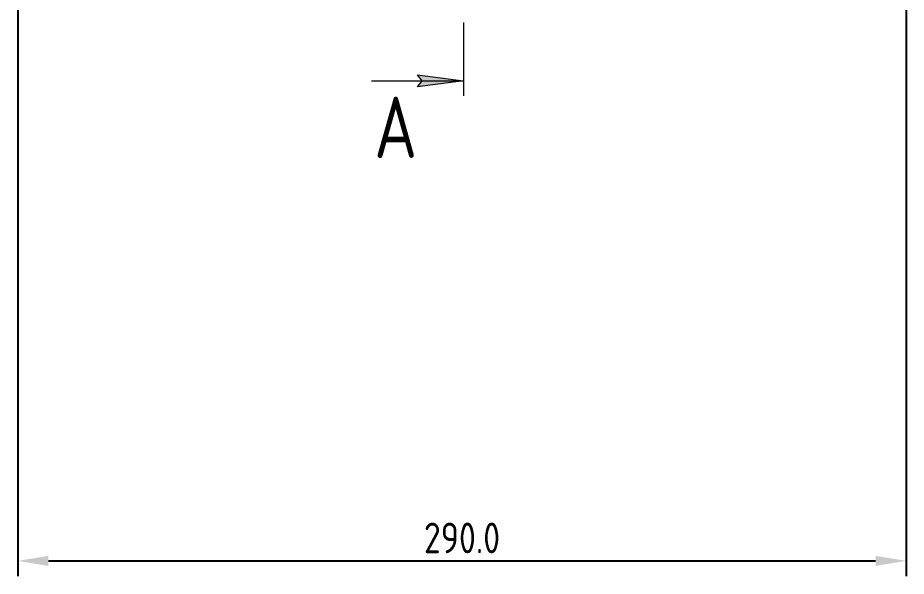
# Model space of a CAD drawing. Header units: millimetres. Extents: x -102 to 318, y -87 to 210.
# Drawn here: x 8.2 to 80.6, y -17 to 28.5 of the extents above; entities that cross this region are included whole.
import ezdxf

# ---------------------------------------------------------------- set-up
doc = ezdxf.new("R2010")
doc.units = ezdxf.units.MM
doc.linetypes.add('K5LT_THIN', pattern=[0])
doc.layers.add('Системный слой', color=7, linetype='Continuous')
doc.styles.get("Standard").update_dxf_attribs({"font": 'GOST_A.TTF'})
doc.dimstyles.get("Standard").update_dxf_attribs({"dimtxt": 2.5, "dimasz": 2.5, "dimexe": 1.25, "dimexo": 0.625, "dimtad": 1, "dimtxsty": 'Standard', "dimcen": 2.5, "dimazin": 3, "dimtfac": 1, "dimtmove": 0, "dimatfit": 3})

# ---------------------------------------------------------------- blocks, each defined once
blk = doc.blocks.new('cut_name_bottom')
at = {"layer": 'Системный слой'}
blk.add_hatch(color=7, dxfattribs=at).paths.add_polyline_path([(-15, -21.08), (0, -19.11), (-15, -17.13), (-13.5, -19.11)])
at = {"layer": 'Системный слой', "color": 7, "linetype": 'K5LT_THIN', "lineweight": 18}
for p, q in [((0, 0), (0, -24)), ((-13.5, -19.11), (-15, -17.13)), ((-15, -17.13), (0, -19.11)), ((-30, -19.11), (0, -19.11)), ((0, -19.11), (-15, -21.08)), ((-15, -21.08), (-13.5, -19.11))]:
    blk.add_line(p, q, dxfattribs=at)
at = {"layer": 'Системный слой', "color": 7, "linetype": 'K5LT_THIN', "lineweight": 18, "insert": (-29.11, -24.21), "char_height": 5, "attachment_point": 1}
blk.add_mtext('{\\H4x;\\W0.965;\\C256;А}', dxfattribs=at)

msp = doc.modelspace()

# ---------------------------------------------------------------- block references
at = {"xscale": 0.25, "yscale": 0.25, "zscale": 0.25}
msp.add_blockref('cut_name_bottom', (44.496, 28.121), dxfattribs=at)

# ---------------------------------------------------------------- dimensions: what is measured, and where the dimension line sits
msp.add_linear_dim(base=(8.158, -15.791), p1=(8.158, 65.426), p2=(80.585, 71.629), text='290.0', dimstyle='Standard').render()

doc.saveas('drawing.dxf')
